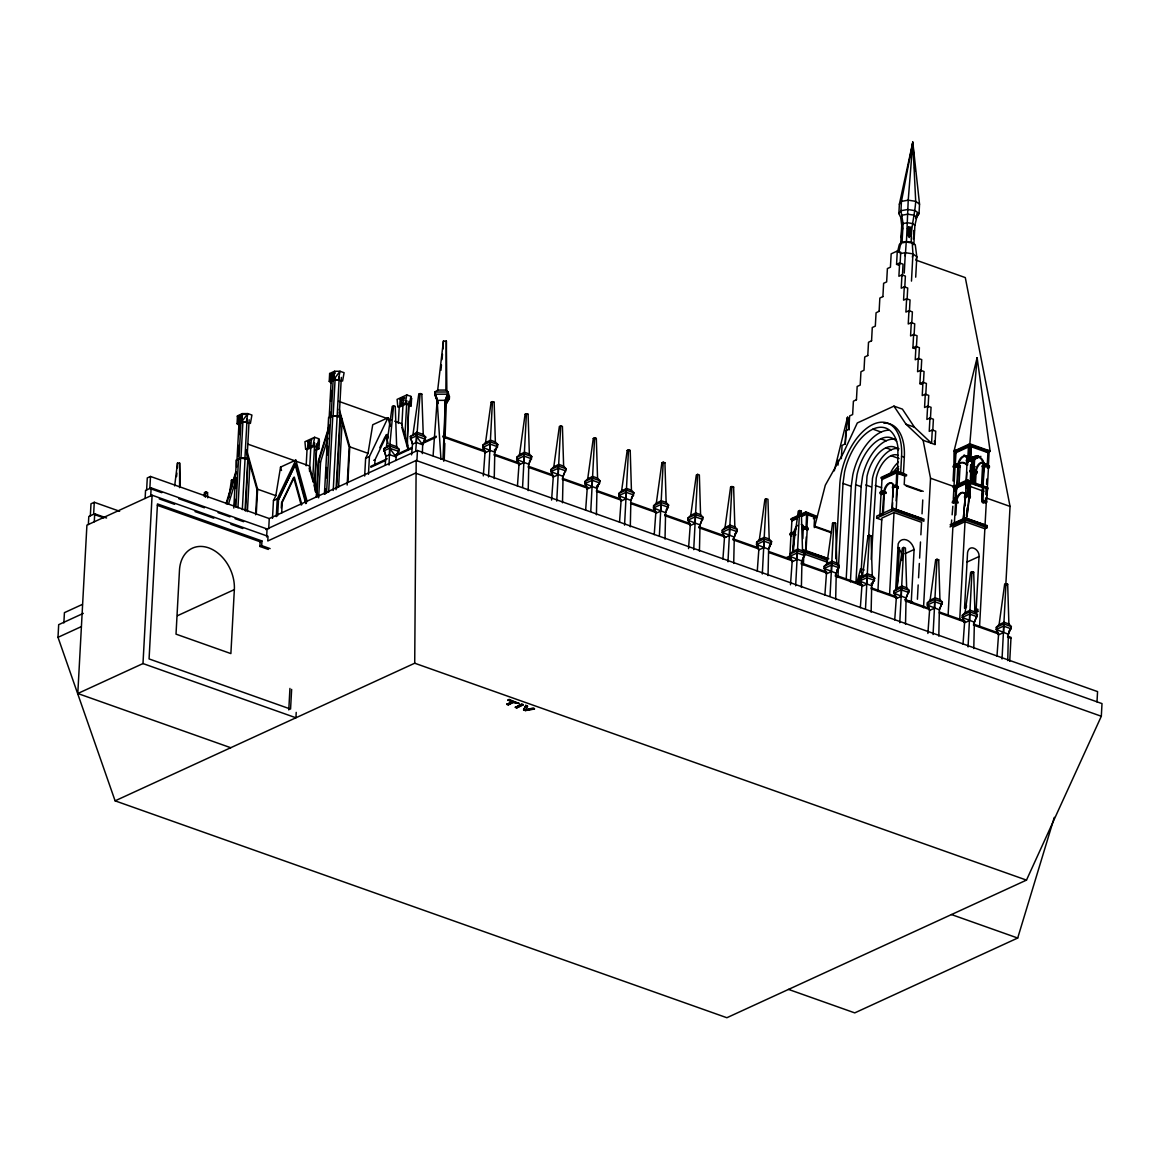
<?xml version="1.0" encoding="UTF-8"?>
<svg xmlns="http://www.w3.org/2000/svg" width="1160" height="1160" viewBox="0 0 1160 1160"><rect width="100%" height="100%" fill="white"/><g stroke="black" fill="none" stroke-linecap="round" stroke-linejoin="round"><path stroke-width="1.5" d="M179.597 487.649L179.626 463.072L177.48 463.072L174.667 485.909M115.101 800.835L414.714 663.215L416.179 460.462L1102 703.598L1101.318 716.257L1026.484 880.106L726.87 1017.726L115.101 800.835L58 637.333L58.681 624.674L83.302 613.365M448.007 391.978L445.324 400.345L446.31 403.608L448.007 391.978L445.875 390.064L446.339 341.055L443.41 341.069L437.697 390.079L434.84 392.022L434.724 394.226L438.132 403.622L434.84 392.022L448.007 391.978L449.442 396.705L449.326 398.924L446.31 403.608L445.048 437.958M389.035 465.059L389.745 445.991L393.559 405.768L395.255 406.377L396.662 446.673L399.113 449.311L396.111 456.953L395.966 460.491M415.7 451.124L420.137 393.559L421.834 394.168L423.24 434.463L425.676 437.117L422.689 444.744L422.327 453.603M494.233 478.558L494.798 452.197L497.799 444.555L495.363 441.916L494.146 402.23L492.435 401.621L488.49 476.92M528.206 490.608L528.786 464.247L531.788 456.605L529.337 453.966L528.119 414.279L526.408 413.671L522.58 487.214M562.499 502.759L563.064 476.397L566.065 468.771L563.63 466.117L562.411 426.43L560.701 425.822L556.757 501.12M596.414 514.779L596.994 488.418L599.981 480.791L597.545 478.137L596.327 438.451L594.616 437.857L590.774 511.386M630.3 526.799L630.88 500.438L633.882 492.797L631.432 490.158L630.213 450.471L628.502 449.863L624.558 525.161M665.014 539.096L665.593 512.735L668.595 505.108L666.144 502.454L664.926 462.782L663.215 462.173L659.387 535.702M699.437 551.304L700.016 524.943L703.018 517.316L700.567 514.663L699.35 474.976L697.639 474.367L693.709 549.666M733.714 563.455L734.28 537.095L737.282 529.467L734.846 526.814L733.627 487.127L731.916 486.518L727.972 561.817M768.036 575.635L768.616 549.26L771.617 541.633L769.182 538.994L767.963 499.308L766.253 498.698L762.308 573.997M801.386 587.453L801.966 561.092L804.967 553.465L802.532 550.812L801.299 511.125L799.603 510.516L795.659 585.814M835.664 599.604L836.244 573.243L839.245 565.616L836.795 562.962L835.577 523.276L833.866 522.667L830.038 596.211M871.116 612.175L871.696 585.814L874.698 578.173L872.262 575.534L871.029 535.847L869.333 535.238L865.49 608.783M905.51 624.37L906.09 598.009L909.092 590.367L906.641 587.728L905.423 548.042L903.712 547.433L899.768 622.731M938.803 636.159L939.368 609.798L942.369 602.171L939.933 599.517L938.715 559.845L937.005 559.236L933.06 634.534M973.791 648.571L974.371 622.21L977.372 614.582L974.922 611.929L973.704 572.242L971.993 571.634L968.063 646.932M1007.764 660.62L1008.344 634.259L1011.346 626.617L1008.895 623.978L1007.678 584.292L1005.966 583.683L1002.037 658.981M969.368 496.842L970.079 485.315M969.354 496.552L969.919 495.973A2.16 0.855 3.1 0 0 968.354 495.175A2.16 0.855 3.1 0 0 966.062 495.363M443.772 461.26L445.324 400.345L447.876 394.197L434.724 394.226L437.146 400.36L440.959 459.259M847.38 422.632L847.525 417.238L834.286 470.844M905.264 256.055L906.279 241.541L912.21 242.454L915.255 244.716L916.806 256.751L915.704 277.168M976.966 363.109L977.126 357.715L954.042 451.08L953.926 466.871L954.651 466.494A2.16 0.855 3.1 0 1 956.26 466.407L957.246 466.683L953.824 467.016L953.07 480.95M912.572 149.408L912.804 142.274L899.362 204.232L898.869 213.57L900.74 217.427L901.712 225.417L900.667 244.745M966.86 513.271L967.034 507.978M444.236 459.65L444.846 443.381M443.004 459.259L445.324 400.345L437.146 400.36L436.276 396.749L437.668 401.911M63.872 622.949L64.424 612.654L82.389 604.404M230.738 747.721L77.792 693.506L86.913 525.161L152.105 495.218L268.018 536.312L267.771 540.98L415.498 473.12L1101.318 716.257M88.363 524.509L88.798 516.505L94.7 513.793L106.575 517.998M90.335 515.794L90.987 503.802L94.279 502.28L119.625 511.27M93.626 514.286L94.279 502.28M94.279 521.783L94.7 513.793M145.131 498.438L145.551 490.434L151.148 487.867L267.061 528.96L266.626 536.949M146.624 489.94L147.276 477.935L150.495 476.455L269.265 518.563L417.455 450.5L1097.563 691.606L1096.997 701.901M150.495 476.455L149.857 488.462L161.776 492.696M150.713 495.857L151.148 487.867M77.792 693.506L142.984 663.563L152.105 495.218M237.061 423.69L237.495 415.846L242.368 413.613L247.834 413.598L251.923 415.048L250.4 423.4L241.947 421.442L237.061 423.69L239.424 425.575L238.945 434.594M237.887 422.022L238.192 416.483L241.613 414.903L241.309 420.457L237.887 422.022L239.308 422.53L239.612 416.976L241.889 415.933M233.798 508.051L236.408 459.954L240.642 457.997L245.094 457.997L247.819 458.954L245.021 510.617M234.537 506.267L234.929 499.148M235.494 488.462L236.075 477.76M236.655 467.074L236.408 459.954M247.312 414.309L243.325 414.323L239.366 416.15L236.988 460.041L240.946 458.229L247.022 458.954L249.154 419.76M237.771 456.228L238.351 445.411M239.685 420.877L239.366 416.15M235.915 507.065L238.525 458.983M238.96 459.128L240.917 423.066M242.368 413.613L241.947 421.442L247.834 413.598L246.297 421.95M237.945 507.877L240.642 457.997M240.946 458.229L242.904 422.167L246.892 422.153M234.349 589.599L230.883 653.587L176.016 634.143L179.481 570.14A34.858 25.665 65.3 0 1 208.655 547.868A34.858 25.665 65.3 0 1 234.349 589.599L177.596 615.655M244.934 458.214L247.065 419.021M242.31 509.646L245.094 457.997M245.572 510.936L248.153 457.939M247.399 511.575L250.024 463.058M255.649 514.793L257.012 489.65L246.819 453.154M256.258 514.141L257.607 489.201L246.616 449.848M259.898 546.447L260.159 541.778L261.942 540.952L261.696 545.62L259.898 546.447L268.322 549.434M268.714 528.844L269.265 518.563M272.484 518.375L273.455 500.641L275.833 495.668L280.546 467.103L295.814 460.099L307.197 501.685M276.283 516.635L277.24 498.901L295.814 460.099M277.066 515.881L277.255 512.343M277.646 515.62L278.516 499.655L295.611 463.942L306.385 503.353M281.286 508.007L281.575 502.686L293.639 477.471L301.165 504.977M281.677 513.01L282.243 502.382L294.321 477.151L301.846 504.658M288.782 709.905L289.942 688.431M291.638 689.402L290.565 709.093L149.075 658.923L157.456 503.918L261.942 540.952M306.168 465.769L307.037 449.543L314.505 446.122M307.69 446.875L307.994 441.25L309.415 441.757L309.111 447.368L307.69 446.875L310.967 445.367L311.271 439.756M309.387 445.585L309.546 442.453M296.22 712.385L295.93 717.779L142.984 663.563M309.502 471.279L310.764 447.833M312.649 480.385L314.664 442.989M314.635 482.923L316.752 443.729M314.969 486.388L316.593 446.861M315.317 491.738L315.157 482.836M318.42 445.005L318.579 442.236M316.26 496.988L318.188 461.361L329.092 425.966M315.708 450.239L318.957 448.746L319.377 440.916L318.71 438.726L314.621 437.276L304.935 441.713L305.617 449.05L307.037 449.543M316.825 497.205L318.768 461.288L328.642 429.2M318.637 497.843L320.58 461.926L327.86 438.291M329.237 381.35L329.657 373.505L334.544 371.272L340.01 371.258L344.099 372.708L342.577 381.06L334.109 379.102L329.237 381.35L331.02 383.032M330.368 374.143L331.774 374.637L335.196 373.071L333.775 372.563L330.368 374.143L330.063 379.683L333.486 378.116L334.906 378.624M324.423 494.203L328.584 417.614L332.818 415.657L339.996 416.614L336.037 489.65M329.164 417.701L331.122 381.64L335.08 379.827L339.068 379.813M331.195 380.074L331.543 373.81L331.861 378.537M325.075 494.203L325.365 488.867M325.945 478.181L326.525 467.495M327.192 455.024L327.671 446.122M328.352 433.651L328.831 424.734M331.485 380.19L331.774 374.637M329.744 417.498L330.049 412.09M330.629 401.273L331.209 390.456M326.555 493.232L330.701 416.643M333.094 380.726L331.137 416.802L333.123 415.889L339.199 416.614L341.33 377.421M333.486 378.116L333.775 372.563M333.95 379.276L334.544 371.272M328.671 492.26L332.818 415.657M333.123 415.889L335.08 379.827M333.224 490.462L339.242 376.681M336.675 488.36L340.619 415.468L337.415 416.947M338.589 487.214L342.287 418.92M347.144 485.025L349.174 447.31L339.43 412.409M347.855 482.488L349.783 446.861L339.271 409.233M364.661 476.035L365.632 458.301L368.01 453.328L372.723 424.763L387.991 417.76L390.354 426.43M368.459 474.295L369.416 456.561L387.991 417.76M374.724 465.087L375.013 459.766L387.077 434.55L388.02 437.987M385.163 465.29L385.932 456.358L383.757 448.746L390.209 444.382L396.662 446.673M389.644 454.662L389.745 445.991L399.113 449.311L396.111 456.953L389.644 454.662L385.932 456.358L383.757 448.746L389.745 445.991M398.329 423.443L399.214 407.203L406.682 403.782M400.171 398.909L399.866 404.536L403.143 403.027L403.448 397.416L404.854 397.909L401.592 399.417L400.171 398.909L403.448 397.416M401.476 404.811L401.592 399.417M401.867 425.328L402.94 405.492M404.825 438.045L406.841 400.649M408.929 401.389L407.305 442.177M407.044 445.832L408.77 404.521M407.697 445.832L407.334 440.495M411.553 398.576L411.133 406.406L405.26 403.274L397.793 406.711L397.111 399.373L406.798 394.936L410.887 396.387L411.553 398.576L409.349 404.724L410.887 396.387M411.568 454.865L412.496 444.164L410.321 436.537L416.774 432.173L423.24 434.463M416.223 442.453L416.31 433.797L425.676 437.117L422.689 444.744L416.223 442.453L412.496 444.164L410.321 436.537L416.31 433.797M416.904 460.781L417.455 450.5M495.363 441.916L490.608 440.22L485.547 442.554L482.821 445.208L482.705 447.426L494.798 452.197L497.799 444.555L490.143 441.844L490.042 450.5L484.996 452.835L483.314 475.875M506.905 704.41L512.212 701.438L508.095 699.973L512.183 701.988L506.905 704.41L508.196 704.874L513.474 702.438L518.752 703.453L509.153 699.48L508.095 699.973M508.196 704.874L512.183 702.496M508.065 700.524L509.153 699.48M529.337 453.966L524.581 452.27L519.535 454.589L516.809 457.257L516.678 459.462L528.786 464.247L531.788 456.605L524.132 453.893L524.03 462.55L518.97 464.87L517.433 486.141M513.474 702.438L518.781 702.902M515.388 707.411L521.753 703.946L523.029 704.976L516.707 707.89L515.388 707.411L521.71 704.511L523.029 704.976M516.707 707.89L523.058 704.424M534.426 709.021L525.9 709.818L533.136 707.991L534.426 709.021L525.48 710.601L523.595 709.934L525.755 705.367L527.481 706.498L525.755 705.367M525.48 710.601L523.624 709.384M563.63 466.117L558.874 464.435L553.813 466.755L551.087 469.409L550.971 471.627L563.064 476.397L566.065 468.771L558.409 466.045L558.308 474.715L553.262 477.036L551.58 500.076M597.545 478.137L592.789 476.455L587.728 478.775L585.002 481.443L584.886 483.647L596.994 488.418L599.981 480.791L592.325 478.079L592.238 486.736L587.178 489.056L585.626 510.327M631.432 490.158L626.675 488.462L621.63 490.796L618.889 493.45L618.773 495.668L630.88 500.438L633.882 492.797L626.212 490.086L626.125 498.742L621.064 501.076L619.512 522.333M666.144 502.454L661.389 500.772L656.342 503.092L653.602 505.76L653.486 507.964L665.593 512.735L668.595 505.108L660.924 502.396L660.837 511.052L655.777 513.372L654.226 534.644M700.567 514.663L695.812 512.981L690.765 515.301L688.025 517.969L687.909 520.173L700.016 524.943L703.018 517.316L695.347 514.605L695.26 523.261L690.2 525.582L688.533 548.622M734.846 526.814L730.089 525.132L725.029 527.452L722.303 530.105L722.187 532.324L734.28 537.095L737.282 529.467L729.625 526.741L729.524 535.413L724.478 537.733L722.926 559.004M769.182 538.994L764.426 537.298L759.365 539.617L756.639 542.285L756.523 544.49L768.616 549.26L771.617 541.633L763.962 538.922L763.86 547.578L758.814 549.898L757.262 571.169M791.149 534.267L791.874 520.956L791.091 518.752L805.852 511.98L807.737 512.648L806.867 528.728A2.16 0.855 3.1 0 1 807.288 529.395L806.707 529.758M790.975 534.615L789.859 556.322L792.164 561.73L790.482 584.77M792.962 518.375L793.193 519.578L796.238 518.187M793.484 550.275L794.397 533.368L793.469 533.107A2.16 0.855 3.1 0 0 791.163 534.165L791.192 533.47A2.16 0.855 3.1 0 1 793.498 532.411L793.629 533.991A7.888 4.35 -70.5 0 1 797.602 525.35M792.816 551.855L793.672 533.107M804.852 555.669L797.195 552.957L789.859 556.322L801.966 561.092L804.967 553.465L797.312 550.739L797.21 559.41L792.164 561.73L789.989 554.103L792.715 551.449L797.776 549.13L802.532 550.812M802.851 538.559L803.155 529.409A2.16 0.855 3.1 0 1 805.461 528.351L806.867 528.728L805.547 529.337M806.011 528.438L806.635 514.184L805.852 511.98M803.358 564.644L803.837 555.698M807.215 512.88L807.157 513.981L816.422 517.273L816.481 516.171L807.737 512.648M805.649 549.332L806.316 536.877M805.968 552.145L807.201 529.525M807.244 528.641L807.374 527.814A2.16 0.855 3.1 0 0 806.968 527.162L806.098 526.858L806.954 527.162M814.32 527.626L814.363 526.741L831.198 532.716M836.795 562.962L832.039 561.266L826.979 563.601L824.253 566.254L824.136 568.472L836.244 573.243L839.245 565.616L831.575 562.89L831.488 571.547L826.428 573.881L824.876 595.152M838.013 465.116L838.274 460.158M835.78 558.714L839.796 484.59A50.214 27.651 -70.5 0 1 873.19 424.313A50.214 27.651 -70.5 0 1 901.581 456.213L904.321 457.185L903.35 475.266M841.348 458.649L842.058 445.411L845.118 443.917M837.897 577.535L843.001 483.43L844.567 471.989A44.935 24.752 -70.5 0 1 872.929 429.157L881.151 432.071M845.118 444.004L845.843 430.679L848.873 429.287L849.613 415.947L852.643 414.54L853.397 401.2L856.457 399.707M846.22 578.651L851.222 486.345L852.788 474.904A44.935 24.752 -70.5 0 1 888.227 430.186M856.442 399.794L857.167 386.468L860.212 385.076L860.952 371.736L864.011 370.228L864.722 356.99L867.782 355.496M850.41 581.87L855.674 484.721L857.052 474.643A37.599 20.706 -70.5 0 1 896.593 441.409M867.782 355.583L868.506 342.258L871.566 340.764M855.993 582.015L861.155 486.663L862.533 476.586A37.599 20.706 -70.5 0 1 896.303 439.611M871.566 340.851L872.277 327.526L875.321 326.119L876.061 312.779L879.12 311.286M861.126 571.808L867.013 476.325A29.913 16.472 -70.5 0 1 898.463 449.877M879.12 311.373L879.845 298.048L882.905 296.554M868.666 535.76L872.494 478.268A29.913 16.472 -70.5 0 1 899 448.746M872.262 575.534L867.491 573.837L862.445 576.172L859.719 578.826L859.589 581.044L871.696 585.814L874.698 578.173L867.042 575.462L866.94 584.118L861.88 586.452L860.343 607.71M882.89 296.641L883.615 283.301L886.646 281.909L887.4 268.569L890.431 267.177L891.17 253.837L897.289 251.024L900.711 252.242L900.087 263.914M871.232 559.439L876.249 478.036A23.432 12.905 -70.5 0 1 898.101 455.271M876.67 518.128L876.771 516.07L893.49 508.399L923.955 519.187L923.838 521.246L893.389 510.458L876.67 518.128L881.745 519.926M881.237 492.899L881.948 479.587L881.18 477.369L895.94 470.598L897.826 471.264L896.956 487.36A2.16 0.855 3.1 0 1 897.376 488.012L897.274 488.157M879.831 515.837L881.063 493.232M886.022 493.435L883.499 492.623A2.16 0.855 3.1 0 0 881.194 493.682L882.339 494.189L881.513 493.391M877.888 591.499L881.861 518.114L894.012 512.532L921.562 522.304L920.88 534.832M883.659 492.637L883.587 491.042A2.16 0.855 3.1 0 0 881.281 492.101L882.557 491.608M883.906 491.782L882.31 514.518M898.855 265.176L896.564 264.364L897.289 251.024M883.282 514.242L884.486 492M902.422 275.833L903.045 264.175L899.623 262.957L898.898 276.283L901.958 274.891L905.38 276.094L904.756 287.767M901.958 274.891L901.233 288.216L904.292 286.81L907.714 288.028L907.091 299.7M904.249 273.107L905.351 252.692L912.934 253.866L916.806 256.751L916.009 259.869M891.88 510.197L893.098 487.577M906.453 242.092L908.222 200.173L912.804 142.274L919.532 204.189L919.024 213.512L916.734 217.384L914.892 225.388L913.848 244.716M904.292 286.81L903.567 300.15L906.627 298.743L910.049 299.962L909.411 311.634M895.346 509.791A2.16 0.855 3.1 0 0 892.315 509.805L892.635 502.599M892.924 497.19L893.229 488.026A2.16 0.855 3.1 0 1 895.534 486.968L896.956 487.36L895.94 486.997M893.389 510.458L893.49 508.399M908.671 226.998L908.178 235.958L910.557 236.335L911.035 227.374L908.671 226.998L907.439 228.68M896.1 487.055L896.709 472.801L895.94 470.598M908.759 236.814L909.121 230.304M889.56 594.862L894.012 512.532M909.309 237.568L909.744 229.433M897.303 471.497L897.245 472.613L906.511 475.89L906.569 474.788L897.826 471.264M906.627 298.743L905.902 312.083L908.962 310.677L912.384 311.895L911.745 323.553M897.564 472.483L897.97 447.455A44.935 24.752 -70.5 0 0 872.929 429.157M896.114 500.845L896.796 488.375M896.187 510.009L897.463 486.432A2.16 0.855 3.1 0 0 897.042 485.779L895.723 486.388L896.883 486.794M908.962 310.677L908.236 324.002L911.282 322.611L914.718 323.814L914.08 335.486M900.61 474.295L901.581 456.213M913.543 234.262L914.356 230.144L913.283 239.149M911.47 281.097L912.934 253.866L912.21 242.454M895.259 597.53L895.462 593.949M895.651 590.382L898.173 543.88A10.628 7.815 65.3 0 1 906.496 539.922A10.628 7.815 65.3 0 1 914.094 549.521L911.194 603.171M911.282 322.611L910.571 335.936L913.616 334.529L917.053 335.748L916.414 347.42M915.704 218.558L917.111 213.266M897.188 589.164L899.435 547.578M915.182 348.681L912.906 347.869L913.616 334.529M901.654 560.468L901.943 555.103A10.628 7.815 65.3 0 0 897.71 547.563M906.641 587.728L901.885 586.032L896.825 588.352L894.099 591.02L893.983 593.224L906.09 598.009L909.092 590.367L901.421 587.656L901.335 596.312L896.274 598.633L894.722 619.904M918.749 359.339L919.387 347.681L915.951 346.463L915.24 359.803L918.285 358.396L921.721 359.614L921.083 371.272M918.285 358.396L917.574 371.722L920.619 370.315L924.056 371.534L923.418 383.206M922.185 384.467L919.909 383.655L920.619 370.315M925.753 395.139L926.39 383.467L922.954 382.249L922.229 395.589L925.288 394.183L928.725 395.4L928.087 407.059M925.288 394.183L924.563 407.508L927.623 406.116L931.059 407.32L930.421 418.992M927.623 406.116L926.898 419.441L929.957 418.035L933.394 419.253L932.756 430.925M917.401 599.256L918.169 584.945M918.56 577.782L919.329 563.47M919.619 558.09L920.489 541.981M922.026 513.808L922.765 499.974M929.957 418.035L929.232 431.375L932.292 429.968L935.729 431.186L935.004 444.512L923.113 440.307L905.974 424.168L893.939 406.13L857.312 422.95L843.421 452.893L825.296 485.228L814.624 526.886M932.292 429.968L931.567 443.309L914.428 427.17L902.408 409.117L893.939 406.13M923.519 607.724L930.538 478.239L923.113 440.307M939.933 599.517L935.178 597.835L930.117 600.155L927.391 602.823L927.275 605.027L939.368 609.798L942.369 602.171L934.713 599.459L934.612 608.115L929.566 610.436L927.884 633.476M955.245 466.045L955.956 452.719L955.188 450.515M954.651 466.494L955.521 450.399M953.273 499.482L955.071 466.378M967.367 459.505A7.888 4.35 -70.5 0 0 962.321 456.649A7.888 4.35 -70.5 0 0 957.725 465.769L955.216 466.421M954.071 497.727L954.346 501.947M948.111 614.988L952.867 527.292L965.018 521.71L984.855 528.742L987.131 527.684L987.247 525.625L965.308 517.853L950.112 524.827M955.274 491.434L955.506 487.838L954.549 488.983M953.172 501.468L955.057 500.584L955.724 488.346L956.898 487.214M958.102 502.99L955.782 502.164L956.71 487.185M957.754 464.203L955.289 465.233A2.16 0.855 3.1 0 1 957.594 464.174L957.667 465.784L960.03 466.581L958.798 467.147M965.033 518.868L954.376 523.377L955.622 501.279A2.16 0.855 3.1 0 0 953.187 501.903M956.812 485.402L957.913 464.928M955.84 514.895L956.565 501.54L955.84 501.279M957.391 485.605L958.493 465.131M959.073 484.387L960.088 465.697L957.551 464.87M967.106 460.723L965.497 496.842L965.685 493.377M965.976 488.171L966.251 482.966L965.932 483.647M966.353 481.153L966.845 472.135M967.237 464.913L967.252 461.173A2.16 0.855 3.1 0 1 969.542 460.114L970.963 460.505A2.16 0.855 3.1 0 1 971.398 460.94M964.526 515.663L963.83 519.158M965.062 505.789L965.395 496.001A2.16 0.855 3.1 0 1 967.135 494.914L969.919 495.973M966.106 487.229L966.468 483.256M967.643 465.044L967.658 461.346A2.16 0.855 3.1 0 1 967.672 460.694L967.701 460.186M959.697 620.136L965.018 521.71M950.011 526.901L965.207 519.912L965.308 517.853M969.325 461.274L967.672 460.679L968.426 458.795M984.086 467.147L982.534 466.596L984.55 465.754A2.16 0.855 3.1 0 1 987.493 466.798L984.231 465.812A7.888 5.814 65.3 0 0 978.416 456.373A7.888 5.814 65.3 0 0 971.819 461.419L971.79 461.332A2.16 0.855 3.1 0 0 968.846 460.288L970.137 443.86L968.557 444.599L967.73 459.795A2.16 0.855 3.1 0 0 967.57 460.012M967.179 495.697L967.875 482.763M970.108 460.201L970.717 445.947L969.948 443.743L954.042 451.08M967.512 495.102L968.165 482.864M968.151 461.564L967.426 461.303L969.948 460.143L969.63 458.534A2.16 0.855 3.1 0 0 967.324 459.592L967.918 459.897M966.918 516.823L969.456 497.567A2.16 0.855 3.1 0 0 969.035 496.915L968.18 496.611L968.788 482.357L967.382 479.921L952.621 486.707M969.136 492.217L969.397 487.36M970.311 470.423L970.601 465.073M968.629 460.752L970.963 460.505L971.312 444.642M969.832 488.026L966.933 516.882M970.326 479.167L971.094 464.87M969.905 496.204L971.877 459.751A2.16 0.855 3.1 0 0 968.933 458.708L968.788 458.736M970.746 482.255L971.369 470.685L973.733 471.554L974.516 457.04L971.674 458.084L976.01 458.084M968.034 458.939L967.759 459.099A2.16 0.855 3.1 0 0 967.744 459.766L968.89 459.403A2.16 0.855 3.1 0 1 971.848 460.447L971.746 461.39M971.659 483.154L972.051 476.006M972.819 470.626L973.98 471.033L972.66 471.641L973.965 456.895M972.153 482.879L972.544 456.62M973.196 477.688L973.762 470.902A2.16 0.855 3.1 0 1 973.747 471.554L973.53 471.453M973.356 482.328L974.762 456.518L974.98 457.721M975.328 457.794L974.342 459.375L980.91 456.358M974.791 482.836L975.415 471.279M975.415 485.054L976.183 470.844L974.98 471.395M974.922 611.929L970.166 610.247L965.12 612.567L962.394 615.235L962.263 617.439L974.371 622.21L977.372 614.582L969.716 611.871L969.615 620.527L964.555 622.847L963.017 644.119M981.476 486.185L982.578 465.711L984.593 464.87A2.16 0.855 3.1 0 1 987.552 465.914M982.911 477.818L983.114 474.251M982.781 502.903L983.274 502.164L981.737 501.627L983.709 465.189M976.126 610.189L979.026 556.539C979.837 549.564 969.412 543.228 967.57 552.479L964.54 608.289L966.338 607.463L966.454 605.303L964.656 606.129M981.737 501.627L984.637 464.188A2.16 0.855 3.1 0 1 987.581 465.233M984.434 501.99L982.854 501.439L983.651 488.36L982.505 487.447M976.01 612.35L977.793 611.538L977.909 609.377L974.632 608.217M986.58 451.385L978.837 448.209M986.827 452.11L987.189 451.037M983.636 502.99L985.42 502.164L985.652 497.974M985.84 494.479L986.116 489.23M987.595 464.421L988.044 456.098M986.551 484.227L986.841 479.007M979.518 627.168L984.855 528.742M984.97 526.683L986.348 501.221M986.623 496.03L987.856 487.606L969.861 481.226M987.624 467.872A2.16 0.855 3.1 0 0 988.32 466.9L987.261 464.812A2.16 0.855 3.1 0 0 986.711 464.725M988.958 452.139L989.016 450.559M986.565 502.193L988.465 467.349M990.089 451.022L969.832 443.83L977.126 357.715L990.089 451.022L989.103 452.603L988.334 466.798L983.665 466.073A7.888 5.814 65.3 0 0 978.648 456.982A7.888 5.814 65.3 0 0 971.558 459.882M1008.895 623.978L1004.139 622.282L999.093 624.602L996.353 627.27L996.237 629.474L1008.344 634.259L1011.346 626.617L1003.676 623.906L1003.588 632.562L998.528 634.883L996.976 656.154M1005.778 585.553L1010.056 506.427L965.294 277.588L916.212 260.188M1009.722 661.273L1011.012 637.376L1007.605 636.159M970.572 483.72L970.195 483.082M433.101 455.721L437.146 400.36M845.248 444.149L847.525 417.238L849.279 429.809M951.258 525.161L951.693 519.999M952.128 514.837L952.853 506.224M963.249 519.723L965.163 497.35L963.264 519.796M205.378 497.263L205.842 492L207.538 492.594L207.727 497.858M232.13 486.649L232.739 479.631L234.45 480.24M440.93 370.301L441.438 364.979M441.96 359.658L442.467 354.337M442.989 349.015L443.41 341.069M176.537 476.629L176.915 473.091M177.465 467.784L177.48 463.072M964.526 513.923L963.989 518.955L966.657 519.115M485.547 442.554L491.1 402.23L492.435 401.621M519.535 454.589L525.088 414.279L526.408 413.671M553.813 466.755L559.366 426.43L560.701 425.822M587.728 478.775L593.282 438.465L594.616 437.857M621.63 490.796L627.183 450.471L628.502 449.863M656.342 503.092L661.896 462.782L663.215 462.173M690.765 515.301L696.319 474.991L697.639 474.367M725.029 527.452L730.582 487.142L731.916 486.518M759.365 539.617L764.918 499.308L766.253 498.698M792.715 551.449L798.268 511.125L799.603 510.516M826.979 563.601L832.532 523.276L833.866 522.667M862.445 576.172L867.999 535.847L869.333 535.238M896.825 588.352L902.379 548.042L903.712 547.433M930.117 600.155L935.67 559.845L937.005 559.236M965.12 612.567L970.673 572.257L971.993 571.634M999.093 624.602L1004.647 584.292L1005.966 583.683M967.817 487.127L968.745 480.414L967.382 479.921M204 496.06L204.508 492.608L205.842 492M228.911 497.51L231.405 480.254L232.739 479.631M386.483 446.078L392.225 406.377L393.559 405.768M413.061 433.884L418.789 394.183L420.137 393.559M910.731 156.281L912.804 142.274L914.094 160.268M912.384 257.157L912.934 253.866M305.617 449.05L313.084 445.614L314.621 437.276M318.71 438.726L317.173 447.064L318.957 448.746M338.474 379.61L340.01 371.258L334.109 379.102M405.26 403.274L406.798 394.936M898.855 252.271L900.914 242.483L906.279 241.541M897.622 251.648L899.261 244.76L900.914 242.483M856.863 582.639L860.604 568.777L864.2 570.053M857.907 584.35L860.241 575.708L861.024 579.246M859.154 584.799L861.488 576.158M788.539 989.408L854.746 1012.883L1017.697 938.034L1054.31 817.351M226.012 503.701L235.871 471.671M235.944 473.236L226.591 503.614L228.418 504.266L236.205 478.935M319.377 440.916L317.173 447.064L313.084 445.614M446.31 403.608L449.442 396.705M295.611 463.942L278.516 499.655M379.784 447.731L385.062 436.697M525.9 709.818L527.524 705.933M523.595 709.934L525.712 705.933M899.362 204.232L901.451 201.376L912.804 142.274L915.704 201.332C914.892 215.224 910.426 228.65 911.354 242.861L908.077 242.353M898.869 213.57L900.943 210.714L901.451 201.376L908.222 200.173L915.704 201.332L919.532 204.189M900.74 217.427L902.393 215.151L907.758 214.194L913.703 215.122L916.734 217.384M901.712 225.417L903.074 223.546L900.943 210.714L907.714 209.511L915.196 210.67L919.024 213.512L916.951 216.383M907.758 231.884L911.035 227.374M897.332 487.272L897.419 487.127A2.16 0.855 3.1 0 0 897.014 486.475L895.592 486.084A2.16 0.855 3.1 0 0 893.142 486.692M956.347 464.826A2.16 0.855 3.1 0 0 954.753 464.913L953.911 465.435A2.16 0.855 3.1 0 0 954.042 465.885M972.239 472.424L972.138 472.57A2.16 0.855 3.1 0 0 972.138 472.787M969.441 496.117L969.542 495.987A2.16 0.855 3.1 0 0 967.135 494.914M879.831 516.07L881.005 514.822M494.29 450.095L497.684 446.774L490.027 444.062L482.705 447.426L484.996 452.835L482.821 445.208L490.143 441.844M529.395 461.027L531.672 458.824L524.001 456.098L516.678 459.462L518.97 464.87L516.809 457.257L524.132 453.893M596.472 486.315L599.865 482.995L592.209 480.284L584.886 483.647L587.178 489.056L585.002 481.443L592.325 478.079M631.49 497.22L633.751 495.015L626.096 492.304L618.773 495.668L621.064 501.076L618.889 493.45L626.212 490.086M666.202 509.53L668.464 507.326L660.808 504.6L653.486 507.964L655.777 513.372L653.602 505.76L660.924 502.396M734.904 533.89L737.165 531.672L729.51 528.96L722.187 532.324L724.478 537.733L722.303 530.105L729.625 526.741M769.239 546.055L771.502 543.851L763.845 541.125L756.523 544.49L758.814 549.898L756.639 542.285L763.962 538.922M836.853 570.024L839.115 567.82L831.459 565.109L824.136 568.472L826.428 573.881L824.253 566.254L831.575 562.89M871.174 583.712L874.582 580.391L866.911 577.68L859.589 581.044L861.88 586.452L859.719 578.826L867.042 575.462M1008.954 631.04L1011.215 628.836L1003.559 626.11L996.237 629.474L998.528 634.883L996.353 627.27L1003.676 623.906M951.446 524.972L953.056 524.494M242.904 422.167L238.945 423.98L239.424 425.575M307.458 441.713L311.938 439.654M207.538 492.594L204.508 492.608M421.834 394.168L418.789 394.183M387.077 434.55L385.816 435.13L388.165 443.729M273.455 500.641L277.24 498.901M365.632 458.301L369.416 456.561M383.641 450.95L389.629 448.209L398.997 451.53M410.205 438.755L416.193 436L425.56 439.321M494.146 402.23L491.1 402.23M373.738 460.346L375.013 459.766M387.223 458.765L370.881 466.276L370.823 467.262L385.54 460.52M395.386 455.024L411.727 447.513M423.168 442.264L436.233 436.262M395.342 456.01L411.67 448.5M423.11 443.25L436.189 437.248M265.77 529.554L416.179 460.462M528.119 414.279L525.088 414.279M58 637.333L80.997 626.777M896.564 264.364L899.623 262.957M596.327 438.451L593.282 438.465M558.409 466.045L551.087 469.409L553.262 477.036L550.971 471.627L558.293 468.263L565.949 470.974M630.213 450.471L627.183 450.471M912.906 347.869L915.951 346.463M664.926 462.782L661.896 462.782M919.909 383.655L922.954 382.249M733.627 487.127L730.582 487.142M695.347 514.605L688.025 517.969L690.2 525.582L687.909 520.173L695.231 516.809L702.887 519.52M799.98 511.734L801.299 511.125M791.047 519.477L805.808 512.691M881.136 478.094L895.897 471.308M792.106 519.839L799.298 516.374M800.502 515.983L805.866 513.532M882.18 478.471L895.94 472.149M791.874 520.956L796.789 518.694M801.705 516.432L806.635 514.184M881.948 479.587L896.709 472.801M955.144 451.24L969.905 444.454M956.188 451.617L969.948 445.295M966.41 447.165L957 451.24M955.956 452.719L970.717 445.947M813.363 518.679L816.422 517.273M792.468 532.991L793.658 532.44M804.634 527.409L805.547 526.77A2.16 0.855 3.1 0 0 803.242 527.829A7.888 4.35 -70.5 0 0 801.255 524.378M894.708 486.025L893.316 486.446A2.16 0.855 3.1 0 1 895.621 485.387L895.984 485.446M791.192 535.108L791.12 535.05A2.16 0.855 3.1 0 1 793.411 533.991L795.948 534.818M803.329 529.54L804.547 528.989M805.808 528.394L806.867 528.728M883.195 493.45L884.442 492.884A7.888 4.35 -70.5 0 1 888.415 484.227A7.888 4.35 -70.5 0 1 893.693 485.098M954.071 465.218L956.42 465.522M953.897 466.363L954.68 466.001M986.014 451.646L986.812 451.269M969.731 459.534L971.051 458.925M967.672 460.679L970.224 460.853M978.039 455.909L974.994 457.315L975.705 457.983L978.75 456.59M986.711 451.994L988.059 450.298L987.189 466.392L988.03 466.683M974.313 458.272L978.764 456.17M958.421 465.784L957.725 465.16M957.203 466.596L958.45 466.015A7.888 4.35 -70.5 0 1 963.061 456.909A7.888 4.35 -70.5 0 1 968.092 459.766M975.197 458.461L979.04 456.692M835.577 523.276L832.532 523.276M789.989 554.103L797.312 550.739M970.122 471.25L971.369 470.685M786.697 557.452L791.251 555.35M983.491 467.132L985.507 466.305A2.16 0.855 3.1 0 1 987.16 466.378M984.985 466.726L985.768 466.363M988.291 465.958L987.232 465.508A2.16 0.855 3.1 0 0 986.667 465.407M788.104 558.815L791.135 557.409M827.211 558.424L805.547 551.116L826.761 558.641M953.215 487.649L967.976 480.863M955.376 487.345L959.943 485.242M954.26 488.012L968.165 481.748L968.745 480.414L969.02 496.9L968.02 496.552M965.99 482.864L955.361 487.751L955.376 486.837M954.028 489.128L967.15 483.111M955.985 489.201L957.217 488.635M871.029 535.847L867.999 535.847M953.433 501.714L956.565 500.888M966.947 495.509L967.701 494.943M953.361 503.28L954.549 502.744M955.738 502.193L955.782 502.164A7.888 4.35 -70.5 0 1 961.031 492.696A7.888 4.35 -70.5 0 1 965.497 497.712L965.308 497.582A2.16 0.855 3.1 0 1 967.614 496.524L968.165 496.596M954.738 523.61L954.709 523.566M904.974 553.712L914.094 549.521M985.029 525.437L985.913 526.249L987.247 525.625M938.715 559.845L935.67 559.845M901.421 587.656L894.099 591.02L896.274 598.633L893.983 593.224L901.306 589.86L908.962 592.586M966.874 562.121L979.026 556.539M972.385 572.851L973.704 572.242M934.713 599.459L927.391 602.823L929.566 610.436L927.275 605.027L934.597 601.663L942.254 604.389M1007.678 584.292L1004.647 584.292M969.716 611.871L962.394 615.235L964.555 622.847L962.263 617.439L969.586 614.075L977.256 616.786M904.974 242.353L902.031 242.875L903.074 223.546L907.497 222.763L912.398 223.518L914.892 225.388M900.218 253.605L905.351 252.692M982.303 501.366L985.42 502.164M525.509 710.05L534.47 708.455M983.622 501.163L984.173 501.135A2.16 0.855 3.1 0 1 986.522 501.86A2.16 0.855 3.1 0 1 985.246 502.802M437.697 390.079L445.875 390.064M401.723 400.113L404.39 400.099M955.057 500.598L955.985 500.685M953.883 501.221L953.81 501.221A2.16 0.855 3.1 0 0 953.273 501.25M969.948 459.273L969.601 459.229A2.16 0.855 3.1 0 0 967.15 459.838M957.87 465.812L957.508 465.754A2.16 0.855 3.1 0 0 955.202 466.813M955.927 502.222L955.579 502.164A2.16 0.855 3.1 0 0 953.143 502.787M970.152 459.316L971.007 459.621A2.16 0.855 3.1 0 1 971.442 460.056M970.108 444.584L988.987 451.269L988.233 452.762L969.354 446.078M971.036 445.875L987.841 451.632M905.974 424.168L914.428 427.17M964.134 455.227L967.252 456.329M963.902 455.329L967.019 456.431M964.076 456.01L967.222 457.113M987.261 464.812L988.117 465.116M970.006 459.259L971.833 459.81M984.318 464.232L987.479 465.363M969.978 459.65L971.471 459.577A2.16 0.855 3.1 0 0 971.065 458.925M987.204 465.885L988.363 466.305M969.948 460.143L970.963 460.505M974.502 466.45L975.241 466.712M976.27 473.208A2.16 0.855 3.1 0 0 976.285 472.555L973.936 471.641L971.674 472.7L970.079 472.149L971.326 471.569A2.929 1.16 3.1 0 1 975.705 470.902A2.929 1.16 3.1 0 1 975.981 472.83M880.788 438.813L886.269 440.757M956.478 466.334L957.638 466.74M969.659 470.844L973.675 472.483M972.732 472.207L973.892 472.613M885.878 447.803L891.359 449.747M969.803 482.328L987.798 488.708M969.948 483.038L983.593 487.867M891.039 455.691L899.043 458.534M969.905 486.345L983.868 491.303M930.538 478.239L955.913 487.229M986.377 498.032L1010.056 506.427M985.463 501.468L983.216 500.584A2.16 0.855 3.1 0 1 985.478 501.207A2.16 0.855 3.1 0 1 984.767 502.178M984.173 501.12L986.58 501.99M968.049 496.06L969.049 496.408M896.506 471.873L904.742 474.788L904.206 484.575L923.244 491.333M895.143 472.512L882.992 478.094M896.448 472.975L904.684 475.904M906.134 485.967L921.272 491.333M895.969 486.504L896.97 486.866M875.235 485.489L881.629 487.751M966.686 518.563L985.492 525.219M966.265 518.781L983.332 524.827M977.967 523.436L985.913 526.249M965.207 519.912L987.131 527.684M865.824 484.967L871.305 486.91M886.066 492.55L883.543 491.738A2.16 0.855 3.1 0 0 881.107 492.348M882.47 493.188L883.63 493.595M855.674 484.721L861.155 486.663M843.001 483.43L851.222 486.345M897.724 510.11L922.2 518.781M897.26 510.313L921.736 518.999M902.77 512.778L914.341 516.882M808.07 513.837L813.015 515.591M806.36 514.359L814.595 517.273L814.131 525.958L831.575 532.135M805.895 527.887L806.896 528.235M332.036 375.405L334.123 376.145M409.03 404.941L410.451 405.435M828.791 558.772L803.416 549.767L803.3 551.827L826.993 560.236M974.516 610.377L977.793 611.538M397.793 406.711L399.214 407.203M807.722 552.392L822.614 557.67M803.938 553.914L828.24 562.527M905.017 599.532L912.978 602.359M442.917 435.971L485.561 451.08M494.102 454.111L519.695 463.188M528.221 466.204L552.102 474.672M562.339 478.297L587.932 487.374M596.457 490.404L620.339 498.873M630.576 502.498L656.168 511.575M664.695 514.591L690.287 523.667M698.813 526.683L724.405 535.76M732.932 538.791L758.524 547.853M768.761 551.493L790.946 559.352M801.183 562.977L826.776 572.054M835.302 575.07L862.59 584.756M871.131 587.772L896.709 596.849M905.249 599.865L929.131 608.333M939.368 611.972L964.961 621.035M973.486 624.065L997.368 632.534M442.859 436.958L485.518 452.081M494.044 455.097L519.636 464.174M528.163 467.204L553.755 476.267M562.281 479.298L587.874 488.36M596.399 491.39L621.992 500.467M630.518 503.483L656.111 512.561M664.651 515.577L690.229 524.654M698.769 527.684L726.058 537.355M732.888 539.777L758.481 548.854M768.717 552.479L792.599 560.947M801.125 563.963L826.717 573.04M835.243 576.071L862.547 585.742M871.073 588.773L896.665 597.835M905.191 600.865L929.073 609.333M939.31 612.958L964.903 622.035M973.428 625.051L999.021 634.128M1007.547 637.159L1010.969 638.362M338.575 401.273L391.311 419.978M394.704 421.182L401.52 423.588L408.683 449.253M349.783 446.861L368.01 453.328M238.192 416.483L239.612 416.976M239.859 417.745L241.947 418.485M318.768 461.288L320.58 461.926M248.11 444.222L309.343 465.928L317.463 495.001M257.607 489.201L275.833 495.668M231.405 480.254L233.117 480.849M178.828 498.727L204.392 507.79M218.036 512.633L229.97 516.867M235.074 518.679L243.6 521.696M159.239 498.887L174.58 504.325M195.039 511.575L213.788 518.216M230.84 524.262L242.759 528.496M157.354 505.339L260.159 541.778M261.696 545.62L270.106 548.608M95.323 514.88L103.82 517.897M414.714 663.215L1026.484 880.106M509.124 700.046L518.752 703.453M506.935 703.859L508.225 704.308M515.417 706.861L516.736 707.324M951.476 914.558L1017.697 938.034M988.334 465.262L988.407 465.32A2.16 0.855 3.1 0 1 988.552 465.769M976.183 470.844L976.372 470.974A2.16 0.855 3.1 0 1 976.067 471.801M965.54 496.828L965.352 496.683A2.16 0.855 3.1 0 1 967.658 495.625L969.079 496.016A2.16 0.855 3.1 0 1 969.499 496.683M881.469 493.885L883.702 492.623A7.888 4.35 -70.5 0 1 888.313 483.502A7.888 4.35 -70.5 0 1 893.36 486.359M803.387 528.655L803.198 528.51A2.16 0.855 3.1 0 1 805.504 527.452L806.91 527.843A2.16 0.855 3.1 0 1 807.345 528.279M986.203 488.49L987.247 489.738M416.193 436L422.689 444.744M389.629 448.209L396.111 456.953M972.892 458.49L973.515 459.346M965.772 496.204L965.628 495.987A2.16 0.855 3.1 0 1 965.628 495.755M446.339 341.055L446.861 391.558M447.876 394.197L449.326 398.924M434.84 392.022L435.798 395.168M179.626 463.072L180.25 487.214M401.838 427.358L404.956 438.524M405.202 439.393L408.074 449.674M309.227 468.103L312.344 479.268M313.983 485.155L315.897 492.014M280.546 467.103L281.488 470.467M295.017 464.217L305.79 503.628M860.604 568.777L862.547 577.506M934.337 441.104L935.004 444.512M329.657 373.505L330.121 376.681M238.844 425.372L237.495 415.846L238.438 420.978M914.616 167.46L914.878 171.056M883.847 423.183A50.214 27.651 -70.5 0 1 904.321 457.185M890.343 473.338A23.432 12.905 -70.5 0 1 898.463 462.115M896.288 471.279A15.819 8.714 -70.5 0 1 898.768 468.974M892.982 472.845A18.763 10.324 -70.5 0 1 898.565 466.479M956.521 502.425A7.888 4.35 -70.5 0 1 960.494 493.783A7.888 4.35 -70.5 0 1 965.772 494.653M952.157 502.686A3.146 1.247 3.1 0 1 954.491 501.758A3.146 1.247 3.1 0 1 957.783 502.367M952.433 501.497A3.146 1.247 3.1 0 1 957.841 501.483M953.215 501.207A2.16 0.855 3.1 0 1 955.666 500.584M965.628 498.249A2.929 1.16 3.1 0 1 965.294 496.524A2.929 1.16 3.1 0 1 969.601 496.741A2.929 1.16 3.1 0 1 969.194 498.423M965.671 497.364A2.929 1.16 3.1 0 1 965.337 495.639A2.929 1.16 3.1 0 1 969.659 495.857A2.929 1.16 3.1 0 1 969.238 497.538M967.715 461.999A3.146 1.247 3.1 0 1 967.353 460.158A3.146 1.247 3.1 0 1 971.993 460.389A3.146 1.247 3.1 0 1 971.543 462.188M966.788 460.563A3.146 1.247 3.1 0 1 968.281 459.055A3.146 1.247 3.1 0 1 972.37 459.693A3.146 1.247 3.1 0 1 971.601 461.303M982.868 467.219A2.929 1.16 3.1 0 1 984.84 465.464A2.929 1.16 3.1 0 1 987.899 467.204M982.911 466.334A2.929 1.16 3.1 0 1 984.521 464.595A2.929 1.16 3.1 0 1 988.146 466.03M954.245 467.668A2.16 0.855 3.1 0 1 953.824 467.016M954.013 466.581A2.16 0.855 3.1 0 1 953.868 466.132L954.694 465.61A2.16 0.855 3.1 0 1 956.318 465.522M954.317 468.016A2.929 1.16 3.1 0 1 954.361 466.189A2.929 1.16 3.1 0 1 958.841 466.885M954.361 467.132A2.929 1.16 3.1 0 1 953.476 465.725A2.929 1.16 3.1 0 1 956.58 465.189M957.319 465.29A2.929 1.16 3.1 0 1 958.508 465.725M970.485 471.497A3.146 1.247 3.1 0 1 973.603 471.815M970.543 470.612A3.146 1.247 3.1 0 1 974.632 471.482M957.971 465.943A7.888 5.814 65.3 0 1 967.324 464.768M957.406 466.204A7.888 5.814 65.3 0 1 966.744 465.029M976.038 472.497A2.16 0.855 3.1 0 0 976.329 471.671L972.225 470.989A2.16 0.855 3.1 0 0 972.645 471.641M971.254 472.714A2.929 1.16 3.1 0 1 975.313 471.7A2.929 1.16 3.1 0 1 975.922 473.715M975.371 472.163A7.888 4.35 -70.5 0 1 978.736 464.087A7.888 4.35 -70.5 0 1 983.941 463.232M976.096 472.41A7.888 4.35 -70.5 0 1 979.461 464.348A7.888 4.35 -70.5 0 1 984.666 463.492M983.202 466.813A3.146 1.247 3.1 0 1 988.262 466.233A3.146 1.247 3.1 0 1 987.493 468.336M983.477 465.624A3.146 1.247 3.1 0 1 988.61 465.479A3.146 1.247 3.1 0 1 987.552 467.451M988.073 466.842A2.16 0.855 3.1 0 1 987.667 466.987M954.288 466.929A3.146 1.247 3.1 0 1 957.232 465.349A3.146 1.247 3.1 0 1 960.103 467.204M954.346 466.03A3.146 1.247 3.1 0 1 957.696 464.493A3.146 1.247 3.1 0 1 959.74 466.581M968.223 462.013A2.929 1.16 3.1 0 1 966.773 460.346A2.929 1.16 3.1 0 1 970.963 460.114A2.929 1.16 3.1 0 1 971.674 461.825M966.701 460.433A2.929 1.16 3.1 0 1 969.818 458.998A2.929 1.16 3.1 0 1 971.717 460.94M955.115 465.711A2.16 0.855 3.1 0 1 956.449 464.885M801.981 524.639A7.888 4.35 -70.5 0 1 803.605 526.48M794.354 534.252A7.888 4.35 -70.5 0 1 796.05 528.481M804.228 550.957A2.16 0.855 3.1 0 1 805.939 551.551M791.889 535.92A3.146 1.247 3.1 0 1 790.409 534.078A3.146 1.247 3.1 0 1 795.049 533.933M790.656 534.572A3.146 1.247 3.1 0 1 790.961 532.947A3.146 1.247 3.1 0 1 795.107 533.049M803.474 530.077A2.929 1.16 3.1 0 1 803.126 528.351A2.929 1.16 3.1 0 1 807.447 528.568A2.929 1.16 3.1 0 1 807.027 530.25M803.517 529.192A2.929 1.16 3.1 0 1 802.865 527.611A2.929 1.16 3.1 0 1 806.693 527.394A2.929 1.16 3.1 0 1 808.012 528.931M879.99 515.635A2.16 0.855 3.1 0 1 881.165 515.228M881.962 494.537A3.146 1.247 3.1 0 1 880.715 492.565A3.146 1.247 3.1 0 1 885.718 492.811M880.73 493.188A3.146 1.247 3.1 0 1 881.354 491.477A3.146 1.247 3.1 0 1 885.761 491.927M893.548 488.693A2.929 1.16 3.1 0 1 893.214 486.983A2.929 1.16 3.1 0 1 897.535 487.185A2.929 1.16 3.1 0 1 897.115 488.867M892.692 487.287A2.929 1.16 3.1 0 1 894.07 485.895A2.929 1.16 3.1 0 1 897.884 486.475A2.929 1.16 3.1 0 1 897.159 487.983M313.084 480.718L313.026 481.733L313.084 480.718M901.871 228.911L901.392 237.873L902.596 227.925L901.871 228.911M956.434 465.754L955.579 465.45L956.434 465.754M968.731 495.161L968.731 495.161"/></g></svg>
